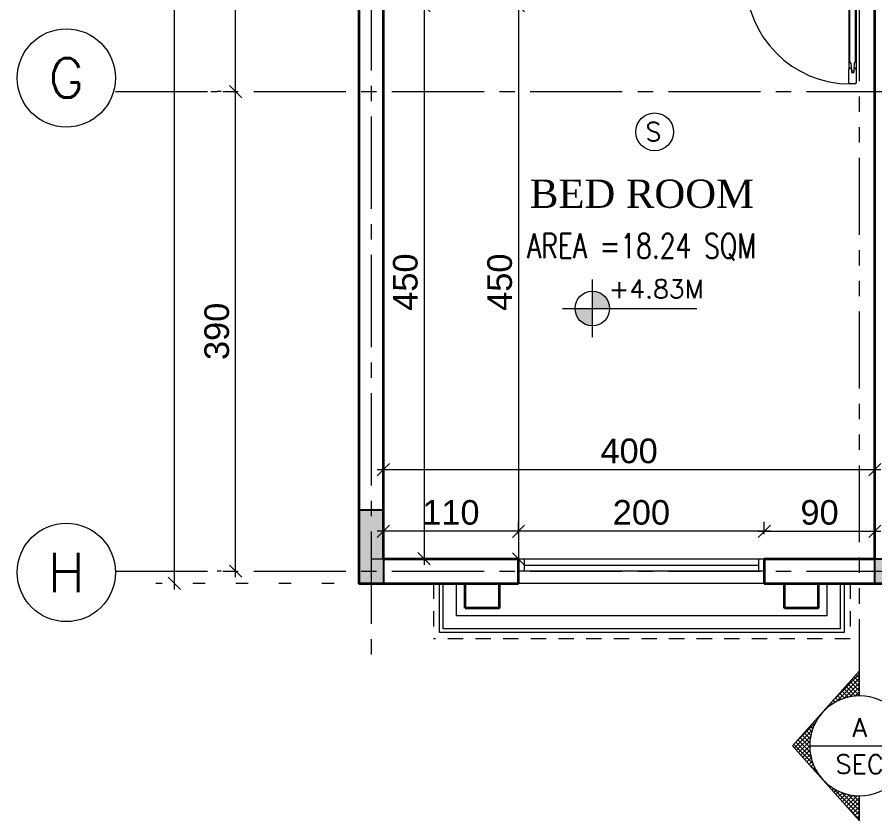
# Model space of a CAD drawing. Header units: millimetres. Extents: x -11627 to -10952, y 10244 to 10588.
# Drawn here: x -11324.59 to -11317.61, y 10448.3 to 10454.83 of the extents above; entities that cross this region are included whole.
import ezdxf
from ezdxf.enums import TextEntityAlignment as Align

# ---------------------------------------------------------------- set-up
doc = ezdxf.new("R2010")
doc.units = ezdxf.units.MM
doc.header["$PDMODE"] = 35
for name, pattern in [('DOT', [0.25, 0, -0.25]), ('GROUND FLOOR XREF - option 3$0$FATHER FR$0$CENTER2', [1.125, 0.75, -0.125, 0.125, -0.125]), ('HIDDEN2', [0.1875, 0.125, -0.0625]), ('PHANTOM2', [1.25, 0.625, -0.125, 0.125, -0.125, 0.125, -0.125])]:
    doc.linetypes.add(name, pattern=pattern)
doc.layers.get('0').update_dxf_attribs({"lineweight": 5})
doc.layers.get('DEFPOINTS').update_dxf_attribs({"lineweight": 5})
for name, color, linetype, lineweight in [('A-AXIS LINE', 8, 'GROUND FLOOR XREF - option 3$0$FATHER FR$0$CENTER2', 0), ('A-AXIS TEXT', 54, 'Continuous', 9), ('A-GEN DIMS INTERNAL', 86, 'Continuous', 5), ('A-LEVEL TAG', 23, 'Continuous', 9), ('A-TEXT', 3, 'Continuous', 13), ('CIRCLE', 57, 'Continuous', 5), ('DIM IN', 191, 'Continuous', 5), ('DOORS', 30, 'Continuous', 9), ('FIRE', 2, 'Continuous', 5), ('S-COL HATCH', 5, 'Continuous', 15), ('SECTION', 3, 'PHANTOM2', 5), ('STAIR', 34, 'Continuous', 5), ('SYMBOLS LEVEL', 233, 'Continuous', 5), ('text1', 32, 'Continuous', 9), ('WALLS', 4, 'Continuous', 35), ('Window', 57, 'Continuous', 13)]:
    doc.layers.add(name, color=color, linetype=linetype, lineweight=lineweight)
for name, color, linetype in [('A-SECTION LINE', 230, 'GROUND FLOOR XREF - option 3$0$FATHER FR$0$CENTER2'), ('CivilDefense', 2, 'Continuous'), ('col1', 6, 'Continuous')]:
    doc.layers.add(name, color=color, linetype=linetype)
doc.styles.add('Axis-Circle', font='ROMANS.shx', dxfattribs={"height": 0.4})
doc.styles.add('GROUND FLOOR XREF - option 3$0$STYLE1', font='arial.ttf', dxfattribs={"height": 0.2})
doc.styles.add('ROMANS', font='romans.shx', dxfattribs={"width": 0.85})
doc.styles.add('Section-Numbers', font='ROMANS.shx', dxfattribs={"height": 0.1875})
doc.styles.add('SIMPLEX', font='romans.shx', dxfattribs={"width": 0.75})
doc.styles.add('STYLE2', font='times.ttf', dxfattribs={"height": 0.25})
doc.styles.add('T20-200', font='ROMANS.SHX', dxfattribs={"height": 0.4})
doc.dimstyles.new('DIM 100', dxfattribs={"dimtxt": 0.2, "dimasz": 0.1, "dimexe": 0.15, "dimexo": 0.2, "dimgap": 0.05, "dimtad": 1, "dimdec": 0, "dimlfac": 100, "dimzin": 1, "dimdsep": 46, "dimtxsty": 'GROUND FLOOR XREF - option 3$0$STYLE1', "dimblk": 'OBLIQUE', "dimcen": 0.02, "dimdle": 0.05, "dimclrd": 256, "dimclre": 6, "dimclrt": 3, "dimadec": 1, "dimazin": 0, "dimtfac": 0.9, "dimtdec": 0, "dimtix": 1, "dimtofl": 0, "dimtmove": 2, "dimatfit": 3, "dimldrblk": 'ARCHTICK', "dimfxl": 1, "dimtolj": 1, "dimtzin": 12, "dimlwd": -1, "dimlwe": -1, "dimarcsym": 0})

# ---------------------------------------------------------------- blocks, each defined once
blk = doc.blocks.new('_Oblique')
at = {"color": 0, "linetype": 'ByBlock', "lineweight": -2}
blk.add_line((-0.5, -0.5), (0.5, 0.5), dxfattribs=at)
blk = doc.blocks.new('*D1030')
at = {"layer": 'A-GEN DIMS INTERNAL', "transparency": 16777216}
blk.add_line((-11320.5061, 10454.9756), (-11320.5061, 10450.3756), dxfattribs=at)
at = {"layer": 'A-GEN DIMS INTERNAL', "color": 6, "linetype": 'DOT', "transparency": 16777216}
for p, q in [((-11321.2311, 10454.9256), (-11320.3561, 10454.9256)), ((-11321.7061, 10450.4256), (-11320.3561, 10450.4256))]:
    blk.add_line(p, q, dxfattribs=at)
at = {"layer": 'DEFPOINTS', "color": 0, "transparency": 16777216}
for p in [(-11321.4311, 10454.9256), (-11321.9061, 10450.4256), (-11320.5061, 10450.4256)]:
    blk.add_point(p, dxfattribs=at)
at = {"layer": 'A-GEN DIMS INTERNAL', "transparency": 16777216, "xscale": 0.1, "yscale": 0.1, "zscale": 0.1}
for p, rotation in [((-11320.5061, 10454.9256), 90), ((-11320.5061, 10450.4256), 270)]:
    blk.add_blockref('_Oblique', p, dxfattribs=dict(at, rotation=rotation))
at = {"layer": 'A-GEN DIMS INTERNAL', "color": 3, "transparency": 16777216, "insert": (-11320.6582, 10452.6756), "char_height": 0.2, "attachment_point": 5, "rotation": 90, "style": 'GROUND FLOOR XREF - option 3$0$STYLE1'}
blk.add_mtext('\\A1;450', dxfattribs=at)
blk = doc.blocks.new('_ArchTick')
at = {"color": 0, "linetype": 'ByBlock', "const_width": 0.15}
blk.add_lwpolyline([(-0.5, -0.5), (0.5, 0.5)], dxfattribs=at)
blk = doc.blocks.new('*D1035')
at = {"layer": 'A-GEN DIMS INTERNAL', "color": 6, "linetype": 'DOT', "transparency": 16777216}
for p, q in [((-11317.6061, 10451.35), (-11317.6061, 10451.3)), ((-11321.6061, 10450.9135), (-11321.6061, 10451.3))]:
    blk.add_line(p, q, dxfattribs=at)
at = {"layer": 'A-GEN DIMS INTERNAL', "transparency": 16777216}
blk.add_line((-11317.5561, 10451.15), (-11321.6561, 10451.15), dxfattribs=at)
at = {"layer": 'DEFPOINTS', "color": 0, "transparency": 16777216}
for p in [(-11321.6061, 10451.15), (-11317.6061, 10451.15), (-11321.6061, 10450.7135)]:
    blk.add_point(p, dxfattribs=at)
at = {"layer": 'A-GEN DIMS INTERNAL', "transparency": 16777216, "xscale": 0.1, "yscale": 0.1, "zscale": 0.1, "rotation": 180}
blk.add_blockref('_Oblique', (-11321.6061, 10451.15), dxfattribs=at)
at = {"layer": 'A-GEN DIMS INTERNAL', "transparency": 16777216, "xscale": 0.1, "yscale": 0.1, "zscale": 0.1}
blk.add_blockref('_Oblique', (-11317.6061, 10451.15), dxfattribs=at)
at = {"layer": 'A-GEN DIMS INTERNAL', "color": 3, "transparency": 16777216, "insert": (-11319.6061, 10451.3021), "char_height": 0.2, "attachment_point": 5, "style": 'GROUND FLOOR XREF - option 3$0$STYLE1'}
blk.add_mtext('\\A1;400', dxfattribs=at)
blk = doc.blocks.new('D-P-10-80')
at = {"color": 0}
for p, q in [((0.04, 0.76), (0.04, 0.6753)), ((0.05, 0.77), (0.08, 0.77)), ((0.09, 0.76), (0.09, 0.6753)), ((0.043, 0.6753), (0.04, 0.6753)), ((0.04, 0.6753), (0.04, 0.1853)), ((0.0542, 0.6339), (0.0577, 0.6853)), ((0.0559, 0.6657), (0.0578, 0.6953)), ((0.0723, 0.6853), (0.0577, 0.6853)), ((0.0722, 0.6953), (0.0578, 0.6953)), ((0.0741, 0.6657), (0.0722, 0.6953)), ((0.0758, 0.6339), (0.0723, 0.6853)), ((0.087, 0.6753), (0.09, 0.6753)), ((0.09, 0.1853), (0.09, 0.6753)), ((0.0462, 0.6273), (0.0462, 0.2333)), ((0.0477, 0.6273), (0.0462, 0.6273)), ((0.0823, 0.6273), (0.0837, 0.6273)), ((0.0837, 0.6273), (0.0837, 0.2333)), ((0.0462, 0.2333), (0.0462, 0.2594)), ((0.0477, 0.2333), (0.0462, 0.2333)), ((0.0542, 0.2267), (0.0577, 0.1753)), ((0.0758, 0.2267), (0.0723, 0.1753)), ((0.0823, 0.2333), (0.0837, 0.2333)), ((0.0837, 0.2333), (0.0837, 0.2594)), ((0.043, 0.1853), (0.04, 0.1853)), ((0.04, 0.1853), (0.04, 0.11)), ((0.0559, 0.1949), (0.0578, 0.1653)), ((0.0723, 0.1753), (0.0577, 0.1753)), ((0.0741, 0.1949), (0.0722, 0.1653)), ((0.087, 0.1853), (0.09, 0.1853)), ((0.09, 0.1853), (0.09, 0.11)), ((0.0385, 0.1125), (0.039, 0.1125)), ((0.0722, 0.1653), (0.0578, 0.1653)), ((0, 0.1), (0.03, 0.1)), ((0, 0.1), (0, 0)), ((0.0275, 0.1015), (0.0275, 0.101)), ((0.0285, 0.1025), (0.0365, 0.1025)), ((0.0285, 0.1), (0.0375, 0.1)), ((0.0332, 0.1025), (0.0355, 0.1025)), ((0.0365, 0.1025), (0.0348, 0.1025)), ((0.0375, 0.1115), (0.0375, 0.1035)), ((0.0375, 0.1045), (0.0375, 0.1035)), ((0.0418, 0.1025), (0.0375, 0.1025)), ((0.0375, 0.1025), (0.0375, 0.0981)), ((0.04, 0.1115), (0.04, 0.1025)), ((0.04, 0.09), (0.04, 0.05)), ((0.05, 0.1), (0.08, 0.1)), ((0.76, 0.09), (0.76, 0.05)), ((0.8, 0.1), (0.77, 0.1)), ((0.8, 0.1), (0.8, 0)), ((0, 0), (0.03, 0)), ((0.04, 0.05), (0.04, 0.05)), ((0.04, 0.013), (0.04, 0.01)), ((0.05, 0.04), (0.05, 0.023)), ((0.75, 0.04), (0.75, 0.023)), ((0.76, 0.05), (0.76, 0.05)), ((0.76, 0.013), (0.76, 0.01)), ((0.8, 0), (0.77, 0))]:
    blk.add_line(p, q, dxfattribs=at)
for radius in [0.00367, 0.00201]:
    blk.add_circle((0.0375, 0.1025), radius, dxfattribs=at)
for centre, radius, start, end in [((0.05, 0.76), 0.01, 90, 180), ((0.08, 0.76), 0.01, 0, 90), ((0.08, 0.09), 0.68, 0, 90), ((0.053, 0.6753), 0.01, 180, 286.6378), ((0.077, 0.6753), 0.01, 253.3622, 0), ((0.0542, 0.6273), 0.00659, 89.3814, 180.0004), ((0.0757, 0.6273), 0.00659, 359.9999, 90.6186), ((0.0542, 0.2333), 0.00659, 179.9996, 270.6186), ((0.0757, 0.2333), 0.00659, 269.3814, 0.0001), ((0.053, 0.1853), 0.01, 73.3622, 180), ((0.077, 0.1853), 0.01, 0, 106.6378), ((0.0385, 0.1115), 0.001, 90, 180), ((0.039, 0.1115), 0.001, 0, 90), ((0.0285, 0.1015), 0.001, 90, 180), ((0.0285, 0.101), 0.001, 180, 270), ((0.03, 0.09), 0.01, 0, 90), ((0.0365, 0.1035), 0.001, 270, 0), ((0.0375, 0.1025), 0.0025, 270, 0), ((0.05, 0.11), 0.01, 180, 270), ((0.08, 0.11), 0.01, 270, 0), ((0.77, 0.09), 0.01, 90, 180), ((0.03, 0.01), 0.01, 270, 0), ((0.04, 0.04), 0.01, 0, 90), ((0.04, 0.023), 0.01, 270, 0), ((0.76, 0.04), 0.01, 90, 180), ((0.76, 0.023), 0.01, 180, 270), ((0.77, 0.01), 0.01, 180, 270)]:
    blk.add_arc(centre, radius, start, end, dxfattribs=at)
blk = doc.blocks.new('*D1041')
at = {"layer": 'A-GEN DIMS INTERNAL', "color": 6, "linetype": 'DOT', "transparency": 16777216}
for p, q in [((-11320.5061, 10450.6256), (-11320.5061, 10450.8002)), ((-11318.5061, 10450.6256), (-11318.5061, 10450.8002))]:
    blk.add_line(p, q, dxfattribs=at)
at = {"layer": 'A-GEN DIMS INTERNAL', "transparency": 16777216}
blk.add_line((-11318.4561, 10450.6502), (-11320.5561, 10450.6502), dxfattribs=at)
at = {"layer": 'DEFPOINTS', "color": 0, "transparency": 16777216}
for p in [(-11320.5061, 10450.6502), (-11320.5061, 10450.4256), (-11318.5061, 10450.4256)]:
    blk.add_point(p, dxfattribs=at)
at = {"layer": 'A-GEN DIMS INTERNAL', "transparency": 16777216, "xscale": 0.1, "yscale": 0.1, "zscale": 0.1, "rotation": 180}
blk.add_blockref('_Oblique', (-11320.5061, 10450.6502), dxfattribs=at)
at = {"layer": 'A-GEN DIMS INTERNAL', "transparency": 16777216, "xscale": 0.1, "yscale": 0.1, "zscale": 0.1}
blk.add_blockref('_Oblique', (-11318.5061, 10450.6502), dxfattribs=at)
at = {"layer": 'A-GEN DIMS INTERNAL', "color": 3, "transparency": 16777216, "insert": (-11319.5061, 10450.8023), "char_height": 0.2, "attachment_point": 5, "style": 'GROUND FLOOR XREF - option 3$0$STYLE1'}
blk.add_mtext('\\A1;200', dxfattribs=at)
blk = doc.blocks.new('*D1042')
at = {"layer": 'A-GEN DIMS INTERNAL', "color": 6, "linetype": 'DOT', "transparency": 16777216}
for p, q in [((-11321.6061, 10450.6256), (-11321.6061, 10450.8002)), ((-11320.5061, 10450.6256), (-11320.5061, 10450.8002))]:
    blk.add_line(p, q, dxfattribs=at)
at = {"layer": 'A-GEN DIMS INTERNAL', "transparency": 16777216}
blk.add_line((-11320.4561, 10450.6502), (-11321.6561, 10450.6502), dxfattribs=at)
at = {"layer": 'DEFPOINTS', "color": 0, "transparency": 16777216}
for p in [(-11321.6061, 10450.6502), (-11321.6061, 10450.4256), (-11320.5061, 10450.4256)]:
    blk.add_point(p, dxfattribs=at)
at = {"layer": 'A-GEN DIMS INTERNAL', "transparency": 16777216, "xscale": 0.1, "yscale": 0.1, "zscale": 0.1, "rotation": 180}
blk.add_blockref('_Oblique', (-11321.6061, 10450.6502), dxfattribs=at)
at = {"layer": 'A-GEN DIMS INTERNAL', "transparency": 16777216, "xscale": 0.1, "yscale": 0.1, "zscale": 0.1}
blk.add_blockref('_Oblique', (-11320.5061, 10450.6502), dxfattribs=at)
at = {"layer": 'A-GEN DIMS INTERNAL', "color": 3, "transparency": 16777216, "insert": (-11321.0561, 10450.8023), "char_height": 0.2, "attachment_point": 5, "style": 'GROUND FLOOR XREF - option 3$0$STYLE1'}
blk.add_mtext('\\A1;110', dxfattribs=at)
blk = doc.blocks.new('*D1055')
at = {"layer": 'A-GEN DIMS INTERNAL', "transparency": 16777216}
blk.add_line((-11321.2742, 10454.9756), (-11321.2742, 10450.3769), dxfattribs=at)
at = {"layer": 'A-GEN DIMS INTERNAL', "color": 6, "linetype": 'DOT', "transparency": 16777216}
for p, q in [((-11321.2407, 10454.9256), (-11321.1242, 10454.9256)), ((-11321.4061, 10450.4269), (-11321.1242, 10450.4269))]:
    blk.add_line(p, q, dxfattribs=at)
at = {"layer": 'DEFPOINTS', "color": 0, "transparency": 16777216}
for p in [(-11321.4407, 10454.9256), (-11321.6061, 10450.4269), (-11321.2742, 10450.4269)]:
    blk.add_point(p, dxfattribs=at)
at = {"layer": 'A-GEN DIMS INTERNAL', "transparency": 16777216, "xscale": 0.1, "yscale": 0.1, "zscale": 0.1}
for p, rotation in [((-11321.2742, 10454.9256), 90), ((-11321.2742, 10450.4269), 270)]:
    blk.add_blockref('_Oblique', p, dxfattribs=dict(at, rotation=rotation))
at = {"layer": 'A-GEN DIMS INTERNAL', "color": 3, "transparency": 16777216, "insert": (-11321.4263, 10452.6762), "char_height": 0.2, "attachment_point": 5, "rotation": 90, "style": 'GROUND FLOOR XREF - option 3$0$STYLE1'}
blk.add_mtext('\\A1;450', dxfattribs=at)
blk = doc.blocks.new('*D1056')
at = {"layer": 'A-GEN DIMS INTERNAL', "color": 6, "linetype": 'DOT', "transparency": 16777216}
for p, q in [((-11318.5061, 10450.6256), (-11318.5061, 10450.8002)), ((-11317.6061, 10450.6256), (-11317.6061, 10450.8002))]:
    blk.add_line(p, q, dxfattribs=at)
at = {"layer": 'A-GEN DIMS INTERNAL', "transparency": 16777216}
blk.add_line((-11318.5561, 10450.6502), (-11317.5561, 10450.6502), dxfattribs=at)
at = {"layer": 'DEFPOINTS', "color": 0, "transparency": 16777216}
for p in [(-11317.6061, 10450.6502), (-11318.5061, 10450.4256), (-11317.6061, 10450.4256)]:
    blk.add_point(p, dxfattribs=at)
at = {"layer": 'A-GEN DIMS INTERNAL', "transparency": 16777216, "xscale": 0.1, "yscale": 0.1, "zscale": 0.1, "rotation": 180}
blk.add_blockref('_Oblique', (-11318.5061, 10450.6502), dxfattribs=at)
at = {"layer": 'A-GEN DIMS INTERNAL', "transparency": 16777216, "xscale": 0.1, "yscale": 0.1, "zscale": 0.1}
blk.add_blockref('_Oblique', (-11317.6061, 10450.6502), dxfattribs=at)
at = {"layer": 'A-GEN DIMS INTERNAL', "color": 3, "transparency": 16777216, "insert": (-11318.0561, 10450.8023), "char_height": 0.2, "attachment_point": 5, "style": 'GROUND FLOOR XREF - option 3$0$STYLE1'}
blk.add_mtext('\\A1;90', dxfattribs=at)
blk = doc.blocks.new('Axis-Circle')
at = {"color": 0}
blk.add_circle((0, 0), 0.4, dxfattribs=at)
at = {"color": 4, "style": 'Axis-Circle'}
blk.add_attdef('NO', text='', height=0.32, dxfattribs=at).set_placement((0, 0), align=Align.MIDDLE_CENTER)
blk = doc.blocks.new('*D673')
at = {"layer": 'A-GEN DIMS INTERNAL', "color": 6, "linetype": 'DOT', "transparency": 16777216}
for p, q in [((-11396.4867, 10472.4256), (-11397.9378, 10472.4256)), ((-11396.4867, 10450.2256), (-11397.9378, 10450.2256))]:
    blk.add_line(p, q, dxfattribs=at)
at = {"layer": 'A-GEN DIMS INTERNAL', "transparency": 16777216}
blk.add_line((-11397.7878, 10472.4756), (-11397.7878, 10450.1756), dxfattribs=at)
at = {"layer": 'DEFPOINTS', "color": 0, "transparency": 16777216}
for p in [(-11396.2867, 10472.4256), (-11397.7878, 10450.2256), (-11396.2867, 10450.2256)]:
    blk.add_point(p, dxfattribs=at)
at = {"layer": 'A-GEN DIMS INTERNAL', "transparency": 16777216, "xscale": 0.1, "yscale": 0.1, "zscale": 0.1}
for p, rotation in [((-11397.7878, 10472.4256), 90), ((-11397.7878, 10450.2256), 270)]:
    blk.add_blockref('_Oblique', p, dxfattribs=dict(at, rotation=rotation))
at = {"layer": 'A-GEN DIMS INTERNAL', "color": 3, "transparency": 16777216, "insert": (-11397.9399, 10461.3256), "char_height": 0.2, "attachment_point": 5, "rotation": 90, "style": 'GROUND FLOOR XREF - option 3$0$STYLE1'}
blk.add_mtext('\\A1;2220', dxfattribs=at)
blk = doc.blocks.new('*D674')
at = {"layer": 'A-GEN DIMS INTERNAL', "transparency": 16777216}
blk.add_line((-11397.2893, 10450.2756), (-11397.2893, 10454.2756), dxfattribs=at)
at = {"layer": 'A-GEN DIMS INTERNAL', "color": 6, "linetype": 'DOT', "transparency": 16777216}
for p, q in [((-11397.4077, 10454.2256), (-11397.4393, 10454.2256)), ((-11397.4077, 10450.3256), (-11397.4393, 10450.3256))]:
    blk.add_line(p, q, dxfattribs=at)
at = {"layer": 'DEFPOINTS', "color": 0, "transparency": 16777216}
for p in [(-11397.2893, 10454.2256), (-11397.2077, 10454.2256), (-11397.2077, 10450.3256)]:
    blk.add_point(p, dxfattribs=at)
at = {"layer": 'A-GEN DIMS INTERNAL', "transparency": 16777216, "xscale": 0.1, "yscale": 0.1, "zscale": 0.1}
for p, rotation in [((-11397.2893, 10454.2256), 90), ((-11397.2893, 10450.3256), 270)]:
    blk.add_blockref('_Oblique', p, dxfattribs=dict(at, rotation=rotation))
at = {"layer": 'A-GEN DIMS INTERNAL', "color": 3, "transparency": 16777216, "insert": (-11397.4415, 10452.2756), "char_height": 0.2, "attachment_point": 5, "rotation": 90, "style": 'GROUND FLOOR XREF - option 3$0$STYLE1'}
blk.add_mtext('\\A1;390', dxfattribs=at)
blk = doc.blocks.new('*D675')
at = {"layer": 'A-GEN DIMS INTERNAL', "color": 6, "linetype": 'DOT', "transparency": 16777216}
for p, q in [((-11397.4893, 10456.9256), (-11397.4393, 10456.9256)), ((-11397.4893, 10454.2256), (-11397.4393, 10454.2256))]:
    blk.add_line(p, q, dxfattribs=at)
at = {"layer": 'A-GEN DIMS INTERNAL', "transparency": 16777216}
blk.add_line((-11397.2893, 10454.1756), (-11397.2893, 10456.9756), dxfattribs=at)
at = {"layer": 'DEFPOINTS', "color": 0, "transparency": 16777216}
for p in [(-11397.2893, 10456.9256), (-11397.2893, 10456.9256), (-11397.2893, 10454.2256)]:
    blk.add_point(p, dxfattribs=at)
at = {"layer": 'A-GEN DIMS INTERNAL', "transparency": 16777216, "xscale": 0.1, "yscale": 0.1, "zscale": 0.1}
for p, rotation in [((-11397.2893, 10456.9256), 90), ((-11397.2893, 10454.2256), 270)]:
    blk.add_blockref('_Oblique', p, dxfattribs=dict(at, rotation=rotation))
at = {"layer": 'A-GEN DIMS INTERNAL', "color": 3, "transparency": 16777216, "insert": (-11397.4414, 10455.5756), "char_height": 0.2, "attachment_point": 5, "rotation": 90, "style": 'GROUND FLOOR XREF - option 3$0$STYLE1'}
blk.add_mtext('\\A1;270', dxfattribs=at)
blk = doc.blocks.new('DDW')
at = {"layer": 'SYMBOLS LEVEL'}
h = blk.add_hatch(color=256, dxfattribs=at)
edge = h.paths.add_edge_path()
edge.add_line((-11621.43, 10035.1153), (-11621.43, 10034.9745))
edge.add_line((-11621.43, 10034.9745), (-11621.2892, 10034.9745))
edge.add_arc((-11621.43, 10034.9745), 0.1408, 0, 90)
edge = h.paths.add_edge_path()
edge.add_line((-11621.43, 10034.8337), (-11621.43, 10034.9745))
edge.add_line((-11621.43, 10034.9745), (-11621.5709, 10034.9745))
edge.add_arc((-11621.43, 10034.9745), 0.1408, 180, 270)
for p, q in [((-11621.43, 10034.7402), (-11621.43, 10035.2088)), ((-11621.6737, 10034.9745), (-11620.5802, 10034.9745))]:
    blk.add_line(p, q, dxfattribs=at)
blk.add_circle((-11621.43, 10034.9745), 0.1408, dxfattribs=at)
blk = doc.blocks.new('*X12')
at = {"color": 0}
for p, q in [((3.917, 7.806), (5.463, 9.352)), ((4.431, 7.966), (5.65, 9.185)), ((5.729, 8.059), (4.826, 8.963)), ((4.863, 8.045), (5.837, 9.019)), ((6.143, 7.999), (5.012, 9.13)), ((6.624, 7.872), (5.199, 9.297)), ((7.243, 7.607), (5.782, 9.068)), ((4.413, 7.962), (4.079, 8.295)), ((4.706, 8.022), (4.266, 8.462)), ((5.02, 8.061), (4.453, 8.629)), ((5.359, 8.076), (4.639, 8.796)), ((5.246, 8.074), (6.023, 8.852)), ((5.594, 8.069), (6.21, 8.685)), ((5.916, 8.038), (6.396, 8.518)), ((6.216, 7.984), (6.583, 8.351)), ((3.196, 7.439), (3.825, 8.068)), ((3.399, 7.561), (3.333, 7.627)), ((3.631, 7.682), (3.519, 7.794)), ((3.877, 7.79), (3.706, 7.961)), ((4.137, 7.884), (3.893, 8.128)), ((6.497, 7.912), (6.77, 8.184)), ((6.762, 7.823), (6.956, 8.017)), ((7.013, 7.72), (7.143, 7.85)), ((7.249, 7.603), (7.33, 7.683)), ((2.588, 6.958), (2.586, 6.96)), ((2.774, 7.126), (2.773, 7.127)), ((2.971, 7.282), (2.96, 7.294)), ((3.179, 7.428), (3.146, 7.46)), ((7.474, 7.474), (7.516, 7.516)), ((7.686, 7.332), (7.703, 7.349)), ((7.886, 7.179), (7.889, 7.182)), ((8.076, 7.015), (8.076, 7.015)), ((-0.167, 4.076), (2, 6.242)), ((1.957, 6.175), (1.84, 6.292)), ((2.098, 6.388), (2.026, 6.459)), ((2.25, 6.589), (2.213, 6.626)), ((2.414, 6.779), (2.4, 6.793)), ((8.254, 6.84), (8.263, 6.848)), ((8.421, 6.653), (8.449, 6.682)), ((8.577, 6.456), (8.636, 6.515)), ((8.722, 6.247), (8.823, 6.348)), ((0.187, 4.076), (1.633, 5.522)), ((1.522, 5.195), (1.093, 5.624)), ((1.61, 5.461), (1.28, 5.791)), ((1.712, 5.712), (1.466, 5.958)), ((1.828, 5.95), (1.653, 6.125)), ((8.855, 6.026), (9.009, 6.181)), ((10.773, 4.076), (8.893, 5.956)), ((8.975, 5.793), (9.196, 6.014)), ((9.082, 5.547), (9.382, 5.847)), ((11.127, 4.076), (9.131, 6.072)), ((9.175, 5.286), (9.569, 5.68)), ((9.252, 5.009), (9.756, 5.513)), ((-0.52, 4.076), (0.476, 5.072)), ((1.227, 4.076), (0.347, 4.957)), ((1.368, 4.289), (0.533, 5.123)), ((0.541, 4.076), (1.472, 5.008)), ((1.398, 4.612), (0.72, 5.29)), ((1.451, 4.913), (0.907, 5.457)), ((10.42, 4.076), (9.158, 5.337)), ((10.066, 4.076), (9.285, 4.857)), ((9.311, 4.715), (9.942, 5.346)), ((9.349, 4.399), (10.129, 5.179)), ((9.379, 4.076), (10.316, 5.012)), ((9.733, 4.076), (10.502, 4.845)), ((-0.187, 4.076), (-0.4, 4.289)), ((0.167, 4.076), (-0.213, 4.456)), ((0.52, 4.076), (-0.027, 4.623)), ((0.874, 4.076), (0.16, 4.79)), ((0.894, 4.076), (1.394, 4.576)), ((1.248, 4.076), (1.364, 4.192)), ((9.712, 4.076), (9.345, 4.443)), ((10.086, 4.076), (10.689, 4.678)), ((10.44, 4.076), (10.875, 4.512)), ((10.794, 4.076), (11.062, 4.345)), ((11.147, 4.076), (11.249, 4.178)), ((-0.541, 4.076), (-0.586, 4.122))]:
    blk.add_line(p, q, dxfattribs=at)
blk = doc.blocks.new('Section-Right')
at = {"color": 0}
for p, q in [((0, 0.4), (0, 0.6)), ((0, 0.6), (0.5367, 0)), ((0.4, 0), (-0.4, 0)), ((0, -0.6), (0.5367, 0)), ((0, -0.6), (0, -0.4))]:
    blk.add_line(p, q, dxfattribs=at)
blk.add_circle((0, 0), 0.4, dxfattribs=at)
at = {"color": 0, "xscale": -0.0999999999999979, "yscale": 0.0999999999999979, "zscale": 0.0999999999999979, "rotation": 270}
blk.add_blockref('*X12', (-0.4076, -0.5362), dxfattribs=at)
at = {"color": 0, "style": 'Section-Numbers'}
for tag, p in [('00', (0, 0.1472)), ('0000', (0, -0.1472))]:
    blk.add_attdef(tag, text='', height=0.15, dxfattribs=at).set_placement(p, align=Align.MIDDLE_CENTER)
blk = doc.blocks.new('1220')
at = {"layer": 'SECTION'}
blk.add_line((-11265.1899, 10179.0612), (-11265.1899, 10204.6405), dxfattribs=at)
at = {"layer": 'CIRCLE'}
ref = blk.add_blockref('Section-Right', (-11265.1899, 10178.6548), dxfattribs=dict(at, xscale=-1.016, yscale=1.016, zscale=1.016))
ref.add_attrib('00', 'A', dxfattribs={"layer": '0', "color": 0, "height": 0.1524, "style": 'Section-Numbers'}).set_placement((-11265.1899, 10178.8043), align=Align.MIDDLE_CENTER)
ref.add_attrib('0000', 'SEC', dxfattribs={"layer": '0', "color": 0, "height": 0.1524, "style": 'Section-Numbers'}).set_placement((-11265.1899, 10178.5052), align=Align.MIDDLE_CENTER)
blk = doc.blocks.new('GRGRGRGR')
at = {"layer": 'STAIR', "linetype": 'HIDDEN2'}
for p, q in [((-11256.7558, 10353.105, -5.5638), (-11256.7558, 10352.6558, -5.5638)), ((-11253.365, 10353.105, -5.5638), (-11253.365, 10352.6558, -5.5638)), ((-11253.365, 10352.6558), (-11256.7558, 10352.6558))]:
    blk.add_line(p, q, dxfattribs=at)
at = {"layer": 'STAIR'}
for p, q in [((-11256.7065, 10352.705, -5.8761), (-11256.7065, 10353.105, -5.8761)), ((-11256.6765, 10352.735, -5.5638), (-11256.6765, 10353.105, -5.5638)), ((-11256.5691, 10352.8424, -5.5638), (-11256.5691, 10353.105, -5.5638)), ((-11253.5516, 10352.8424, -5.5638), (-11253.5516, 10353.105, -5.5638)), ((-11253.4441, 10352.735, -5.5638), (-11253.4441, 10353.105, -5.5638)), ((-11253.4141, 10353.105, -5.5638), (-11253.4141, 10352.705, -5.5638)), ((-11253.5516, 10352.8424), (-11256.5691, 10352.8424)), ((-11253.4141, 10352.705), (-11256.7065, 10352.705)), ((-11253.4441, 10352.735), (-11256.6765, 10352.735))]:
    blk.add_line(p, q, dxfattribs=at)
at = {"layer": 'WALLS'}
for p, q in [((-11256.4981, 10352.905, -0.0018), (-11256.4981, 10353.105, -0.0018)), ((-11256.22, 10352.905, -0.0018), (-11256.22, 10353.105, -0.0018)), ((-11253.9008, 10352.905, -0.0018), (-11253.9008, 10353.105, -0.0018)), ((-11253.6227, 10352.905, -0.0018), (-11253.6227, 10353.105, -0.0018)), ((-11256.22, 10352.905, 0.4917), (-11256.4981, 10352.905, 1.3724)), ((-11253.6227, 10352.905, 0.4917), (-11253.9008, 10352.905, 1.3724))]:
    blk.add_line(p, q, dxfattribs=at)
blk = doc.blocks.new('gcol')
at = {"layer": 'S-COL HATCH', "linetype": 'Continuous'}
h = blk.add_hatch(color=256, dxfattribs=at)
h.dxf.hatch_style = 1
h.paths.add_polyline_path([(42.6393, 0.6), (42.8393, 0.6), (42.8393, 0), (42.6393, 0)])
h = blk.add_hatch(color=256, dxfattribs=at)
h.dxf.hatch_style = 1
h.paths.add_polyline_path([(47.6393, 0.2), (47.6393, 0), (46.8393, 0), (46.8393, 0.2)])
at = {"layer": 'col1'}
for points in [[(42.6393, 0.6), (42.8393, 0.6), (42.8393, 0), (42.6393, 0)], [(47.6393, 0.2), (47.6393, 0), (46.8393, 0), (46.8393, 0.2)]]:
    blk.add_lwpolyline(points, close=True, dxfattribs=at)
blk = doc.blocks.new('TGTGTGTGTGTGTG')
at = {"layer": 'A-AXIS LINE'}
for p, q in [((-11396.1867, 10474.272), (-11396.1867, 10449.6118)), ((-11398.2667, 10454.2256), (-11373.8915, 10454.2256)), ((-11398.2667, 10450.3256), (-11373.8915, 10450.3256))]:
    blk.add_line(p, q, dxfattribs=at)
at = {"layer": 'A-AXIS TEXT'}
ref = blk.add_blockref('Axis-Circle', (-11398.6667, 10454.3364), dxfattribs=at)
ref.add_attrib('NO', 'G', dxfattribs={"layer": '0', "color": 30, "height": 0.32, "style": 'Axis-Circle'}).set_placement((-11398.6667, 10454.3364), align=Align.MIDDLE_CENTER)
ref = blk.add_blockref('Axis-Circle', (-11398.6667, 10450.3152), dxfattribs=at)
ref.add_attrib('NO', 'H', dxfattribs={"layer": '0', "color": 30, "height": 0.32, "style": 'Axis-Circle'}).set_placement((-11398.6667, 10450.3152), align=Align.MIDDLE_CENTER)
at = {"layer": 'A-GEN DIMS INTERNAL'}
for base, p1, p2, picture, middle in [((-11397.7878, 10450.2256), (-11396.2867, 10472.4256), (-11396.2867, 10450.2256), '*D673', (-11397.9399, 10461.3256)), ((-11397.2893, 10456.9256), (-11397.2893, 10454.2256), (-11397.2893, 10456.9256), '*D675', (-11397.4414, 10455.5756)), ((-11397.2893, 10454.2256), (-11397.2077, 10450.3256), (-11397.2077, 10454.2256), '*D674', (-11397.4415, 10452.2756))]:
    dim = blk.add_linear_dim(base=base, p1=p1, p2=p2, angle=90, dimstyle='DIM 100', dxfattribs=at)
    dim.commit()
    dim.dimension.update_dxf_attribs({"geometry": picture, "text_midpoint": middle})

msp = doc.modelspace()

# ---------------------------------------------------------------- linework, layer by layer
at = {"layer": 'FIRE'}
msp.add_circle((-11319.3979, 10453.8981), 0.1535, dxfattribs=at)
at = {"layer": 'WALLS'}
for p, q in [((-11321.8061, 10455.5256), (-11321.8061, 10450.2256)), ((-11317.6061, 10450.4256), (-11317.6061, 10455.1256)), ((-11321.6061, 10454.9256), (-11321.6061, 10450.4256)), ((-11321.6061, 10450.4256), (-11320.5061, 10450.4256)), ((-11320.5061, 10450.2256), (-11320.5061, 10450.4256)), ((-11318.5061, 10450.4256), (-11317.6061, 10450.4256)), ((-11318.5061, 10450.4256), (-11318.5061, 10450.2256)), ((-11321.8061, 10450.2256), (-11320.5061, 10450.2256)), ((-11318.5061, 10450.2256), (-11317.7061, 10450.2256)), ((-11317.7061, 10450.2256), (-11316.7011, 10450.2256, 5.562))]:
    msp.add_line(p, q, dxfattribs=at)
at = {"layer": 'Window'}
for p, q in [((-11320.5061, 10450.4256), (-11320.5061, 10450.2256)), ((-11320.5061, 10450.4256), (-11318.5061, 10450.4256)), ((-11320.459, 10450.4256), (-11320.459, 10450.3256)), ((-11318.5531, 10450.4256), (-11318.5531, 10450.3256)), ((-11320.459, 10450.3756), (-11318.5531, 10450.3756)), ((-11318.5061, 10450.3256), (-11320.5061, 10450.3256)), ((-11318.5061, 10450.2256), (-11320.5061, 10450.2256))]:
    msp.add_line(p, q, dxfattribs=at)

# ---------------------------------------------------------------- block references
msp.add_blockref('gcol', (-11364.4453, 10450.2256))
at = {"layer": 'A-LEVEL TAG', "ltscale": 0.3}
msp.add_blockref('DDW', (301.5249, 417.4877), dxfattribs=at)
at = {"layer": 'A-SECTION LINE'}
msp.add_blockref('1220', (-52.5397, 270.2499), dxfattribs=at)
at = {"layer": 'DIM IN'}
for name, p in [('TGTGTGTGTGTGTG', (74.4806, 0)), ('GRGRGRGR', (-64.4413, 97.1206))]:
    msp.add_blockref(name, p, dxfattribs=at)
at = {"layer": 'DOORS', "xscale": 1.249998427620535, "yscale": 1.249998427620535, "zscale": 1.249998427620535, "rotation": 180}
msp.add_blockref('D-P-10-80', (-11317.7061, 10455.2506), dxfattribs=at)

# ---------------------------------------------------------------- texts
at = {"layer": 'A-LEVEL TAG', "insert": (-11319.7711, 10452.6961), "char_height": 0.15, "width": 0.6675, "attachment_point": 1, "style": 'T20-200'}
msp.add_mtext('+4.83M', dxfattribs=at)
at = {"layer": 'A-TEXT', "style": 'STYLE2'}
msp.add_text(' BED ROOM', height=0.23, dxfattribs=at).set_placement((-11320.5001, 10453.2802))
at = {"layer": 'CivilDefense', "style": 'ROMANS'}
msp.add_text('S', height=0.1525, dxfattribs=at).set_placement((-11319.4738, 10453.8222))
at = {"layer": 'text1', "style": 'SIMPLEX', "width": 0.75}
msp.add_text('AREA =18.24 SQM', height=0.2, dxfattribs=at).set_placement((-11320.4362, 10452.8709))

# ---------------------------------------------------------------- dimensions: what is measured, and where the dimension line sits
at = {"layer": 'A-GEN DIMS INTERNAL'}
for base, p1, p2, angle, picture, middle in [((-11320.5061, 10450.4256), (-11321.4311, 10454.9256), (-11321.9061, 10450.4256), 90, '*D1030', (-11320.6582, 10452.6756)), ((-11321.2742, 10450.4269), (-11321.4407, 10454.9256), (-11321.6061, 10450.4269), 90, '*D1055', (-11321.4263, 10452.6762)), ((-11321.6061, 10451.15), (-11317.6061, 10451.15), (-11321.6061, 10450.7135), 180, '*D1035', (-11319.6061, 10451.3021)), ((-11321.6061, 10450.6502), (-11320.5061, 10450.4256), (-11321.6061, 10450.4256), 180, '*D1042', (-11321.0561, 10450.8023)), ((-11320.5061, 10450.6502), (-11318.5061, 10450.4256), (-11320.5061, 10450.4256), 180, '*D1041', (-11319.5061, 10450.8023)), ((-11317.6061, 10450.6502), (-11318.5061, 10450.4256), (-11317.6061, 10450.4256), 180, '*D1056', (-11318.0561, 10450.8023))]:
    dim = msp.add_linear_dim(base=base, p1=p1, p2=p2, angle=angle, dimstyle='DIM 100', dxfattribs=at)
    dim.commit()
    dim.dimension.update_dxf_attribs({"geometry": picture, "text_midpoint": middle})

doc.saveas('drawing.dxf')
